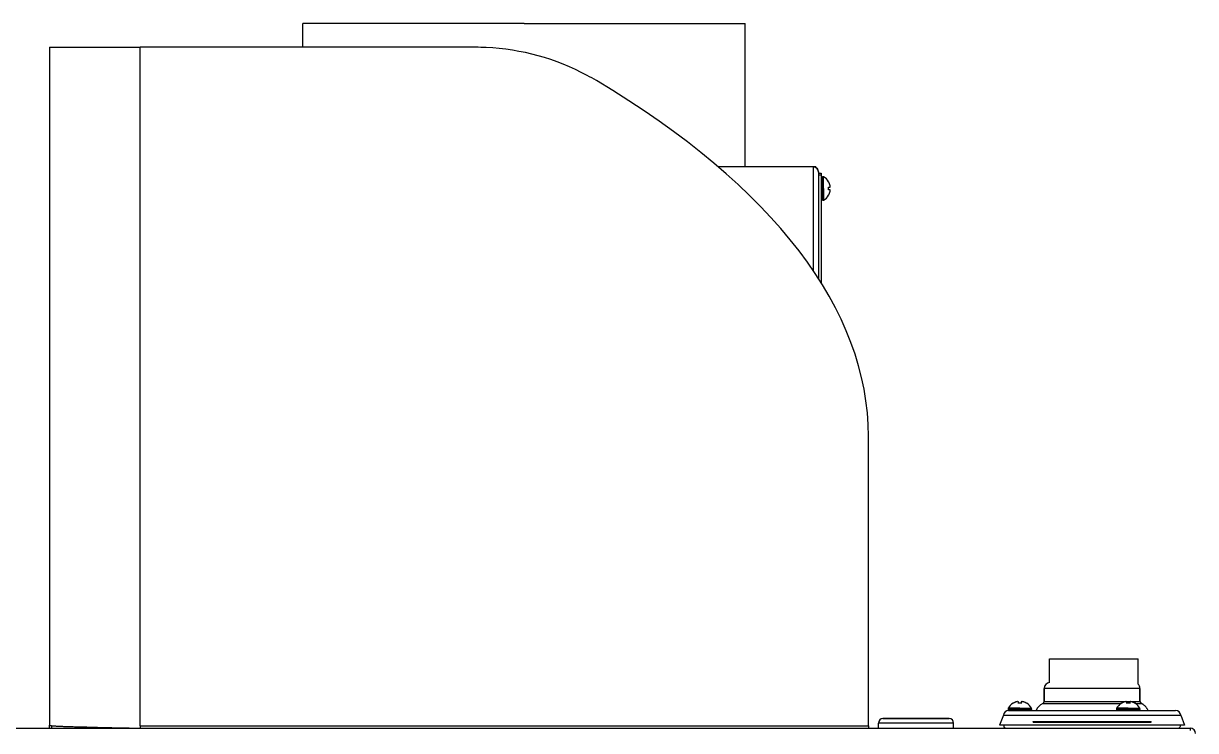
# Model space of a CAD drawing. Extents: x -1584 to 3730, y -1918 to 2655.
# Drawn here: x -1089.8 to -692.2, y 984.3 to 1224.2 of the extents above; entities that cross this region are included whole.
import ezdxf

# ---------------------------------------------------------------- set-up
doc = ezdxf.new("R2010")
doc.units = 0
doc.header["$LTSCALE"] = 65.395
doc.layers.get('0').update_dxf_attribs({"linetype": 'CONTINUOUS'})
doc.layers.add('ASSI', color=7, linetype='CONTINUOUS')
doc.layers.add('GEOM', color=7, linetype='CONTINUOUS')

msp = doc.modelspace()

# ---------------------------------------------------------------- linework, layer by layer
at = {"linetype": 'CONTINUOUS'}
for p, q in [((-816.74, 1170.45), (-816.7, 1170.45)), ((-816.74, 1168.65), (-816.19, 1168.65)), ((-816.19, 1167.65), (-816.74, 1167.65)), ((-816.7, 1165.85), (-816.74, 1165.85)), ((-741.73, 1000.58), (-741.73, 1008.55)), ((-752.33, 993.49), (-752.33, 994.05)), ((-751.33, 994.05), (-751.33, 993.49)), ((-715.58, 993.49), (-715.58, 994.05)), ((-714.58, 994.05), (-714.58, 993.49)), ((-754.13, 993.49), (-754.13, 993.53)), ((-749.53, 993.53), (-749.53, 993.49)), ((-717.38, 993.49), (-717.38, 993.53)), ((-712.78, 993.53), (-712.78, 993.49))]:
    msp.add_line(p, q, dxfattribs=at)
for centre, radius, start, end in [((-820.79, 1167.96), 4.75, 28.9687, 31.5341), ((-820.79, 1167.97), 4.75, 28.0074, 28.9684), ((-820.78, 1167.97), 4.75, 26.6813, 28.0074), ((-820.78, 1167.97), 4.74, 25.5402, 26.6812), ((-820.78, 1167.97), 4.74, 24.5722, 25.5402), ((-820.77, 1167.97), 4.73, 23.3175, 24.5722), ((-820.77, 1167.97), 4.73, 22.5474, 23.3174), ((-820.76, 1167.98), 4.72, 21.0025, 22.5476), ((-820.75, 1167.98), 4.72, 20.5181, 21.0023), ((-820.74, 1167.98), 4.7, 18.4656, 20.5187), ((-820.73, 1167.99), 4.68, 17.3773, 18.465), ((-820.71, 1167.99), 4.67, 16.3949, 17.3772), ((-820.68, 1168), 4.64, 14.3176, 16.3964), ((-818.18, 1168.9), 2.01, 5.1401, 7.2744), ((-818.15, 1168.9), 1.98, 4.2856, 5.1372), ((-818.14, 1168.9), 1.97, 3.0233, 4.286), ((-818.13, 1168.9), 1.96, 1.9964, 3.0228), ((-818.12, 1168.9), 1.95, 0.9261, 1.9964), ((-818.12, 1168.9), 1.95, 359.8006, 0.9258), ((-818.12, 1168.9), 1.95, 358.8459, 359.8005), ((-818.13, 1168.9), 1.96, 357.6234, 358.8455), ((-820.49, 1168.15), 3.79, 0.0089, 7.5987), ((-820.49, 1168.15), 3.79, 352.4013, 359.9911), ((-820.79, 1168.34), 4.75, 328.4659, 331.0313), ((-820.79, 1168.33), 4.75, 331.0316, 331.9926), ((-820.78, 1168.33), 4.75, 331.9926, 333.3187), ((-820.78, 1168.33), 4.74, 333.3188, 334.4598), ((-820.78, 1168.33), 4.74, 334.4598, 335.4278), ((-820.77, 1168.33), 4.73, 335.4278, 336.6825), ((-820.77, 1168.33), 4.73, 336.6826, 337.4526), ((-820.76, 1168.32), 4.72, 337.4524, 338.9975), ((-820.75, 1168.32), 4.72, 338.9977, 339.4819), ((-820.74, 1168.32), 4.7, 339.4813, 341.5344), ((-820.73, 1168.31), 4.68, 341.535, 342.6227), ((-820.71, 1168.31), 4.67, 342.6228, 343.6051), ((-820.68, 1168.3), 4.64, 343.6036, 345.6824), ((-818.18, 1168.9), 2.01, 352.7259, 354.7415), ((-818.18, 1167.4), 2.01, 5.2585, 7.2741), ((-818.18, 1167.4), 2.01, 352.7256, 354.8598), ((-818.14, 1168.9), 1.97, 355.3984, 356.7833), ((-818.16, 1168.9), 1.98, 354.7442, 355.3991), ((-818.16, 1167.4), 1.98, 4.6009, 5.2558), ((-818.14, 1167.4), 1.97, 3.2167, 4.6016), ((-818.14, 1167.4), 1.97, 355.714, 356.9766), ((-818.15, 1167.4), 1.98, 354.8627, 355.7144), ((-818.13, 1168.9), 1.96, 356.7841, 357.6235), ((-818.13, 1167.4), 1.96, 2.3765, 3.2159), ((-818.13, 1167.4), 1.95, 1.1545, 2.3767), ((-818.12, 1167.4), 1.95, 0.1995, 1.1541), ((-818.12, 1167.4), 1.95, 359.0741, 0.1995), ((-818.12, 1167.4), 1.95, 358.0037, 359.0738), ((-818.13, 1167.4), 1.96, 356.9771, 358.0037), ((-751.67, 989.49), 4.7, 108.4656, 110.5187), ((-751.67, 989.51), 4.68, 107.3773, 108.465), ((-751.68, 989.52), 4.67, 106.3949, 107.3772), ((-751.69, 989.55), 4.64, 104.3176, 106.3964), ((-752.58, 992.06), 2.01, 95.1401, 97.2744), ((-752.58, 992.08), 1.98, 94.2856, 95.1372), ((-752.58, 992.09), 1.97, 93.0233, 94.286), ((-752.58, 992.1), 1.96, 91.9964, 93.0228), ((-752.58, 992.11), 1.95, 90.9261, 91.9964), ((-752.58, 992.11), 1.95, 89.8006, 90.9258), ((-752.58, 992.11), 1.95, 88.8459, 89.8005), ((-752.58, 992.11), 1.96, 87.6234, 88.8455), ((-752.58, 992.1), 1.96, 86.7841, 87.6235), ((-752.58, 992.09), 1.97, 85.3984, 86.7833), ((-752.58, 992.08), 1.98, 84.7442, 85.3991), ((-752.59, 992.06), 2.01, 82.7259, 84.7415), ((-751.08, 992.06), 2.01, 95.2585, 97.2741), ((-751.08, 992.08), 1.98, 94.6009, 95.2558), ((-751.08, 992.09), 1.97, 93.2167, 94.6016), ((-751.08, 992.1), 1.96, 92.3765, 93.2159), ((-751.08, 992.11), 1.95, 91.1545, 92.3767), ((-751.08, 992.11), 1.95, 90.1995, 91.1541), ((-751.08, 992.11), 1.95, 89.0741, 90.1995), ((-751.08, 992.11), 1.95, 88.0037, 89.0738), ((-751.08, 992.1), 1.96, 86.9771, 88.0037), ((-751.08, 992.09), 1.97, 85.714, 86.9766), ((-751.08, 992.08), 1.98, 84.8627, 85.7144), ((-751.09, 992.06), 2.01, 82.7256, 84.8598), ((-751.98, 989.55), 4.64, 73.6036, 75.6824), ((-751.99, 989.52), 4.67, 72.6228, 73.6051), ((-751.99, 989.51), 4.68, 71.535, 72.6227), ((-752, 989.49), 4.7, 69.4813, 71.5344), ((-714.92, 989.49), 4.7, 108.4656, 110.5187), ((-714.92, 989.51), 4.68, 107.3773, 108.465), ((-714.93, 989.52), 4.67, 106.3949, 107.3772), ((-714.94, 989.55), 4.64, 104.3176, 106.3964), ((-715.83, 992.06), 2.01, 95.1401, 97.2744), ((-715.83, 992.08), 1.98, 94.2856, 95.1372), ((-715.83, 992.09), 1.97, 93.0233, 94.286), ((-715.83, 992.1), 1.96, 91.9964, 93.0228), ((-715.83, 992.11), 1.95, 90.9261, 91.9964), ((-715.83, 992.11), 1.95, 89.8006, 90.9258), ((-715.83, 992.11), 1.95, 88.8459, 89.8005), ((-715.83, 992.11), 1.96, 87.6234, 88.8455), ((-715.83, 992.1), 1.96, 86.7841, 87.6235), ((-715.83, 992.09), 1.97, 85.3984, 86.7833), ((-715.83, 992.08), 1.98, 84.7442, 85.3991), ((-715.84, 992.06), 2.01, 82.7259, 84.7415), ((-714.33, 992.06), 2.01, 95.2585, 97.2741), ((-714.33, 992.08), 1.98, 94.6009, 95.2558), ((-714.33, 992.09), 1.97, 93.2167, 94.6016), ((-714.33, 992.1), 1.96, 92.3765, 93.2159), ((-714.33, 992.11), 1.95, 91.1545, 92.3767), ((-714.33, 992.11), 1.95, 90.1995, 91.1541), ((-714.33, 992.11), 1.95, 89.0741, 90.1995), ((-714.33, 992.11), 1.95, 88.0037, 89.0738), ((-714.33, 992.1), 1.96, 86.9771, 88.0037), ((-714.33, 992.09), 1.97, 85.714, 86.9766), ((-714.33, 992.08), 1.98, 84.8627, 85.7144), ((-714.34, 992.06), 2.01, 82.7256, 84.8598), ((-715.23, 989.55), 4.64, 73.6036, 75.6824), ((-715.24, 989.52), 4.67, 72.6228, 73.6051), ((-715.24, 989.51), 4.68, 71.535, 72.6227), ((-715.25, 989.49), 4.7, 69.4813, 71.5344), ((-751.65, 989.44), 4.75, 118.9687, 121.5341), ((-751.65, 989.45), 4.75, 118.0074, 118.9684), ((-751.65, 989.45), 4.75, 116.6813, 118.0074), ((-751.65, 989.45), 4.74, 115.5402, 116.6812), ((-751.65, 989.46), 4.74, 114.5722, 115.5402), ((-751.65, 989.46), 4.73, 113.3175, 114.5722), ((-751.66, 989.46), 4.73, 112.5474, 113.3174), ((-751.66, 989.47), 4.72, 111.0025, 112.5476), ((-751.66, 989.48), 4.72, 110.5181, 111.0023), ((-751.83, 989.74), 3.79, 90.0089, 97.5987), ((-751.83, 989.74), 3.79, 82.4013, 89.9911), ((-752, 989.48), 4.72, 68.9977, 69.4819), ((-752.01, 989.47), 4.72, 67.4524, 68.9975), ((-752.01, 989.46), 4.73, 66.6826, 67.4526), ((-752.01, 989.46), 4.73, 65.4278, 66.6825), ((-752.01, 989.46), 4.74, 64.4598, 65.4278), ((-752.01, 989.45), 4.74, 63.3188, 64.4598), ((-752.02, 989.45), 4.75, 61.9926, 63.3187), ((-752.02, 989.45), 4.75, 61.0316, 61.9926), ((-752.02, 989.44), 4.75, 58.4659, 61.0313), ((-714.9, 989.44), 4.75, 118.9687, 121.5341), ((-714.9, 989.45), 4.75, 118.0074, 118.9684), ((-714.9, 989.45), 4.75, 116.6813, 118.0074), ((-714.9, 989.45), 4.74, 115.5402, 116.6812), ((-714.9, 989.46), 4.74, 114.5722, 115.5402), ((-714.9, 989.46), 4.73, 113.3175, 114.5722), ((-714.91, 989.46), 4.73, 112.5474, 113.3174), ((-714.91, 989.47), 4.72, 111.0025, 112.5476), ((-714.91, 989.48), 4.72, 110.5181, 111.0023), ((-715.08, 989.74), 3.79, 90.0089, 97.5987), ((-715.08, 989.74), 3.79, 82.4013, 89.9911), ((-715.25, 989.48), 4.72, 68.9977, 69.4819), ((-715.26, 989.47), 4.72, 67.4524, 68.9975), ((-715.26, 989.46), 4.73, 66.6826, 67.4526), ((-715.26, 989.46), 4.73, 65.4278, 66.6825), ((-715.26, 989.46), 4.74, 64.4598, 65.4278), ((-715.26, 989.45), 4.74, 63.3188, 64.4598), ((-715.27, 989.45), 4.75, 61.9926, 63.3187), ((-715.27, 989.45), 4.75, 61.0316, 61.9926), ((-715.27, 989.44), 4.75, 58.4659, 61.0313)]:
    msp.add_arc(centre, radius, start, end, dxfattribs=at)
at = {"layer": 'ASSI', "linetype": 'CONTINUOUS'}
for p, q in [((-994.38, 1224.15), (-994.98, 1224.15)), ((-994.98, 1216.05), (-994.98, 1224.15)), ((-919.98, 1224.15), (-994.38, 1224.15)), ((-919.98, 1224.15), (-845.58, 1224.15)), ((-845.58, 1224.15), (-844.98, 1224.15)), ((-844.98, 1175.55), (-844.98, 1224.15)), ((-818.58, 1172.15), (-818.78, 1172.15)), ((-818.78, 1168.15), (-818.78, 1172.15)), ((-818.58, 1168.15), (-818.58, 1172.15)), ((-818.38, 1168.15), (-818.38, 1172.1)), ((-818.78, 1168.15), (-818.78, 1164.15)), ((-818.58, 1168.15), (-818.58, 1164.15)), ((-818.38, 1168.15), (-818.38, 1164.2)), ((-818.58, 1164.15), (-818.78, 1164.15)), ((-741.73, 1008.55), (-740.73, 1008.55)), ((-741.73, 1000.58), (-741.73, 1008.55)), ((-740.73, 1008.55), (-712.73, 1008.55)), ((-712.73, 1008.55), (-711.73, 1008.55)), ((-711.73, 1000.04), (-711.73, 1008.55)), ((-711.73, 1000.04), (-711.73, 1008.55)), ((-727.33, 998.55), (-743.58, 998.55)), ((-711.73, 998.55), (-727.33, 998.55)), ((-711.08, 998.55), (-711.73, 998.55)), ((-755.83, 991.65), (-755.83, 991.45)), ((-751.83, 991.65), (-755.83, 991.65)), ((-751.83, 991.45), (-755.83, 991.45)), ((-751.83, 991.85), (-755.78, 991.85)), ((-755.63, 991.05), (-755.52, 991.05)), ((-755.57, 991.05), (-755.43, 991.05)), ((-755.52, 991.05), (-755.43, 991.05)), ((-755.43, 991.05), (-755.41, 991.05)), ((-755.43, 991.05), (-755.41, 991.05)), ((-755.41, 991.05), (-754.03, 991.05)), ((-755.41, 991.05), (-754.03, 991.05)), ((-754.03, 991.05), (-753.93, 991.05)), ((-754.03, 991.05), (-754, 991.05)), ((-754, 991.05), (-753.93, 991.05)), ((-753.93, 991.05), (-753.73, 991.05)), ((-753.93, 991.05), (-751.83, 991.05)), ((-753.73, 991.05), (-751.83, 991.05)), ((-751.83, 991.85), (-747.89, 991.85)), ((-751.83, 991.65), (-747.83, 991.65)), ((-751.83, 991.45), (-747.83, 991.45)), ((-751.83, 991.05), (-749.92, 991.05)), ((-751.83, 991.05), (-749.73, 991.05)), ((-749.92, 991.05), (-749.73, 991.05)), ((-749.73, 991.05), (-749.63, 991.05)), ((-749.73, 991.05), (-749.63, 991.05)), ((-749.63, 991.05), (-748.26, 991.05)), ((-749.63, 991.05), (-748.26, 991.05)), ((-748.26, 991.05), (-748.25, 991.05)), ((-748.26, 991.05), (-748.23, 991.05)), ((-748.25, 991.05), (-748.23, 991.05)), ((-748.23, 991.05), (-747.33, 991.05)), ((-748.23, 991.05), (-747.33, 991.05)), ((-747.83, 991.65), (-747.83, 991.45)), ((-747.33, 991.05), (-727.33, 991.05)), ((-747.33, 991.05), (-727.33, 991.05)), ((-727.33, 991.05), (-718.68, 991.05)), ((-727.33, 991.05), (-718.68, 991.05)), ((-719.08, 991.65), (-719.08, 991.45)), ((-715.08, 991.65), (-719.08, 991.65)), ((-715.08, 991.45), (-719.08, 991.45)), ((-715.08, 991.85), (-719.03, 991.85)), ((-718.68, 991.05), (-718.66, 991.05)), ((-718.68, 991.05), (-718.66, 991.05)), ((-718.66, 991.05), (-717.3, 991.05)), ((-718.66, 991.05), (-717.28, 991.05)), ((-717.3, 991.05), (-717.28, 991.05)), ((-717.28, 991.05), (-717.18, 991.05)), ((-717.28, 991.05), (-717.18, 991.05)), ((-717.18, 991.05), (-715.08, 991.05)), ((-717.18, 991.05), (-715.08, 991.05)), ((-715.08, 991.85), (-711.14, 991.85)), ((-715.08, 991.65), (-711.08, 991.65)), ((-715.08, 991.45), (-711.08, 991.45)), ((-715.08, 991.05), (-712.98, 991.05)), ((-715.08, 991.05), (-712.98, 991.05)), ((-712.98, 991.05), (-712.88, 991.05)), ((-712.98, 991.05), (-712.88, 991.05)), ((-712.88, 991.05), (-711.51, 991.05)), ((-712.88, 991.05), (-711.51, 991.05)), ((-711.51, 991.05), (-711.48, 991.05)), ((-711.51, 991.05), (-711.48, 991.05)), ((-711.48, 991.05), (-707.33, 991.05)), ((-711.48, 991.05), (-699.27, 991.05)), ((-711.08, 991.65), (-711.08, 991.45)), ((-707.33, 991.05), (-699.27, 991.05)), ((-699.27, 991.05), (-699.1, 991.05)), ((-699.27, 991.05), (-699.16, 991.05)), ((-699.16, 991.05), (-699.03, 991.05)), ((-799.78, 985.05), (-799.78, 986.8)), ((-774.28, 985.05), (-774.28, 986.8)), ((-757.42, 989.47), (-758.72, 986.05)), ((-757.42, 989.47), (-755.78, 989.47)), ((-755.78, 989.47), (-755.68, 989.47)), ((-755.68, 989.47), (-747.49, 989.47)), ((-747.49, 989.47), (-745.33, 989.47)), ((-745.33, 989.47), (-727.33, 989.47)), ((-727.33, 989.47), (-709.33, 989.47)), ((-709.33, 989.47), (-707.18, 989.47)), ((-707.18, 989.47), (-698.98, 989.47)), ((-698.98, 989.47), (-698.88, 989.47)), ((-698.88, 989.47), (-697.25, 989.47)), ((-697.25, 989.47), (-695.94, 986.05)), ((-1070.78, 985.52), (-1070.78, 985.45)), ((-1068.28, 985.45), (-1070.78, 985.45))]:
    msp.add_line(p, q, dxfattribs=at)
for centre, radius, start, end in [((-818.78, 1171.75), 0.4, 90, 180), ((-818.58, 1171.75), 0.4, 59.6988, 90), ((-820.8, 1167.95), 4.8, 31.5974, 59.6988), ((-820.8, 1167.95), 4.8, 31.4579, 31.5974), ((-820.8, 1168.35), 4.8, 300.3012, 328.4026), ((-820.8, 1168.35), 4.8, 328.4026, 328.5421), ((-818.78, 1164.55), 0.4, 180, 270), ((-818.58, 1164.55), 0.4, 270, 300.3012), ((-741.53, 998.55), 2.05, 95.6542, 180), ((-713.13, 998.55), 2.05, 0, 46.7513), ((-755.63, 989.25), 1.8, 90, 173.0057), ((-755.43, 991.65), 0.4, 149.6988, 180), ((-755.43, 991.45), 0.4, 180, 247.5), ((-751.63, 989.43), 4.8, 121.5974, 149.6988), ((-755.43, 991.45), 0.4, 247.5, 270), ((-751.63, 989.43), 4.8, 121.4579, 121.5974), ((-752.03, 989.43), 4.8, 58.4026, 58.5421), ((-752.03, 989.43), 4.8, 30.3012, 58.4026), ((-748.23, 991.45), 0.4, 270, 360), ((-748.23, 991.65), 0.4, 0, 30.3012), ((-742.33, 989.55), 4.25, 113.9501, 159.2967), ((-742.33, 989.55), 4.25, 113.9501, 159.2967), ((-718.68, 991.65), 0.4, 149.6988, 180), ((-718.68, 991.45), 0.4, 180, 270), ((-714.88, 989.43), 4.8, 121.5974, 149.6988), ((-714.88, 989.43), 4.8, 121.4579, 121.5974), ((-715.28, 989.43), 4.8, 58.4026, 58.5421), ((-715.28, 989.43), 4.8, 30.3012, 58.4026), ((-711.48, 991.45), 0.4, 270, 360), ((-711.48, 991.65), 0.4, 0, 30.3012), ((-712.33, 989.55), 4.25, 55.8554, 66.0499), ((-712.33, 989.55), 4.25, 52.5856, 55.8554), ((-712.33, 989.55), 4.25, 45.6005, 52.5856), ((-712.33, 989.55), 4.25, 41.8149, 45.6005), ((-712.33, 989.55), 4.25, 35.2156, 41.8149), ((-712.33, 989.55), 4.25, 31.4301, 35.2156), ((-712.33, 989.55), 4.25, 24.4449, 31.4301), ((-712.33, 989.55), 4.25, 21.1751, 24.4449), ((-712.33, 989.55), 4.25, 20.7033, 21.1751), ((-699.03, 989.25), 1.8, 6.9943, 90), ((-1070.38, 985.45), 0.4, 180, 270), ((-1063.18, 985.45), 0.4, 270, 340.7303)]:
    msp.add_arc(centre, radius, start, end, dxfattribs=at)
at = {"layer": 'GEOM', "linetype": 'CONTINUOUS'}
for p, q in [((-1080.98, 1216.05), (-1080.98, 986.05)), ((-1080.98, 1216.05), (-1080.18, 1216.05)), ((-1080.18, 1216.05), (-1050.18, 1216.05)), ((-936.45, 1216.05), (-1050.18, 1216.05)), ((-1050.18, 985.85), (-1050.18, 1216.05)), ((-820.98, 1175.55), (-854.22, 1175.55)), ((-821.98, 1175.5), (-854.16, 1175.5)), ((-820.98, 1175.5), (-821.98, 1175.5)), ((-821.98, 1175.5), (-821.98, 1174.74)), ((-821.98, 1174.74), (-821.98, 1140.4)), ((-820.98, 1175.5), (-820.98, 1175.55)), ((-820.98, 1175.5), (-820.98, 1175.24)), ((-820.98, 1175.24), (-820.98, 1175.21)), ((-820.71, 1175.02), (-820.72, 1175.01)), ((-820.18, 1173.68), (-820.18, 1173.75)), ((-820.18, 1173.68), (-820.18, 1173.35)), ((-820.18, 1173.35), (-819.18, 1173.35)), ((-820.18, 1173.35), (-820.18, 1172.79)), ((-819.18, 1173.35), (-819.18, 1172.79)), ((-820.18, 1172.79), (-819.18, 1172.79)), ((-820.18, 1172.79), (-820.18, 1137.67)), ((-819.18, 1172.79), (-819.18, 1136.08)), ((-803.18, 985.85), (-803.18, 1084.05)), ((-743.58, 998.55), (-743.58, 994.17)), ((-743.58, 994.17), (-743.58, 998.55)), ((-711.08, 998.55), (-711.08, 994.17)), ((-711.08, 994.17), (-711.08, 998.55)), ((-743.58, 994.17), (-711.73, 994.17)), ((-711.73, 994.17), (-711.08, 994.17)), ((-744.06, 993.43), (-717.52, 993.43)), ((-712.64, 993.43), (-710.61, 993.43)), ((-1080.98, 985.05), (-1080.98, 986.05)), ((-787.03, 986.8), (-799.78, 986.8)), ((-787.03, 988.3), (-798.28, 988.3)), ((-798.28, 988.3), (-787.03, 988.3)), ((-775.82, 988.3), (-787.03, 988.3)), ((-787.03, 988.3), (-775.81, 988.3)), ((-774.28, 986.8), (-787.03, 986.8)), ((-775.78, 988.3), (-775.82, 988.3)), ((-775.81, 988.3), (-775.78, 988.3)), ((-757.65, 986.05), (-758.72, 986.05)), ((-727.33, 986.05), (-757.65, 986.05)), ((-747.33, 987.35), (-707.33, 987.35)), ((-747.33, 987.05), (-747.33, 987.35)), ((-747.33, 987.05), (-707.33, 987.05)), ((-697.01, 986.05), (-727.33, 986.05)), ((-707.33, 987.05), (-707.33, 987.35)), ((-695.94, 986.05), (-697.01, 986.05)), ((-1455.23, 985.05), (-694.03, 985.05)), ((-1455.23, 985.05), (-694.03, 985.05)), ((-1080.18, 985.05), (-1080.18, 985.91)), ((-1050.18, 985.85), (-1050.18, 985.05)), ((-1050.18, 985.85), (-803.18, 985.85)), ((-803.18, 985.85), (-803.18, 985.05)), ((-694.03, 985.05), (-694.03, 984.26)), ((-694.03, 984.26), (-694.03, 984.25))]:
    msp.add_line(p, q, dxfattribs=at)
for centre, radius, start, end in [((-936.45, 1136.05), 80, 87.4325, 90), ((-936.45, 1136.05), 80, 61.7413, 87.4325), ((-936.45, 1136.05), 80, 59.1738, 61.7413), ((-821.98, 1173.75), 1.8, 45, 56.2055), ((-821.94, 1173.7), 1.79, 46.7054, 57.7421), ((-821.98, 1173.75), 1.8, 44.4991, 45), ((-821.98, 1173.75), 1.8, 0, 44.4991), ((-744.38, 994.17), 0.8, 293.9501, 360), ((-744.38, 994.17), 0.8, 293.9501, 360), ((-710.28, 994.17), 0.8, 180, 246.0499), ((-710.28, 994.17), 0.8, 180, 246.0499), ((-712.33, 989.55), 4.25, 55.8484, 66.0499), ((-712.33, 989.55), 4.25, 52.5915, 55.8484), ((-712.33, 989.55), 4.25, 45.5907, 52.5915), ((-712.33, 989.55), 4.25, 41.824, 45.5907), ((-712.33, 989.55), 4.25, 35.2066, 41.824), ((-712.33, 989.55), 4.25, 31.4398, 35.2066), ((-712.33, 989.55), 4.25, 24.439, 31.4398), ((-712.33, 989.55), 4.25, 21.1821, 24.439), ((-712.33, 989.55), 4.25, 20.6841, 21.1821), ((-798.28, 986.8), 1.5, 90, 180), ((-775.78, 986.8), 1.5, 0, 90), ((-756.49, 985.85), 0.8, 165.3324, 175.8121), ((-756.49, 985.85), 0.8, 165.3324, 175.8121), ((-698.18, 985.85), 0.8, 4.1879, 14.6676), ((-698.18, 985.85), 0.8, 4.1879, 14.6676), ((-756.49, 985.85), 0.8, 175.8121, 187.9775), ((-756.49, 985.85), 0.8, 175.8121, 187.9775), ((-756.49, 985.85), 0.8, 187.9775, 194.6497), ((-756.49, 985.85), 0.8, 187.9775, 194.6497), ((-756.49, 985.85), 0.8, 194.6497, 213.4873), ((-756.49, 985.85), 0.8, 194.6497, 213.4873), ((-756.49, 985.85), 0.8, 213.4873, 232.3249), ((-756.49, 985.85), 0.8, 213.4873, 232.3249), ((-756.49, 985.85), 0.8, 232.3249, 237.8523), ((-756.49, 985.85), 0.8, 232.3249, 237.8523), ((-756.49, 985.85), 0.8, 237.8523, 251.1625), ((-756.49, 985.85), 0.8, 237.8523, 251.1625), ((-756.49, 985.85), 0.8, 251.1625, 270), ((-756.49, 985.85), 0.8, 251.1625, 270), ((-698.18, 985.85), 0.8, 270, 288.8375), ((-698.18, 985.85), 0.8, 270, 288.8375), ((-698.18, 985.85), 0.8, 288.8375, 302.1477), ((-698.18, 985.85), 0.8, 288.8375, 302.1477), ((-698.18, 985.85), 0.8, 302.1477, 307.6751), ((-698.18, 985.85), 0.8, 302.1477, 307.6751), ((-698.18, 985.85), 0.8, 307.6751, 345.3503), ((-698.18, 985.85), 0.8, 307.6751, 345.3503), ((-698.18, 985.85), 0.8, 345.3503, 352.0225), ((-698.18, 985.85), 0.8, 345.3503, 352.0225), ((-698.18, 985.85), 0.8, 352.0225, 4.1879), ((-698.18, 985.85), 0.8, 352.0225, 4.1879), ((-694.03, 983.25), 1.8, 0, 90)]:
    msp.add_arc(centre, radius, start, end, dxfattribs=at)
msp.add_ellipse((-1375.68, 1084.05), major_axis=(572.5, 0), ratio=0.387273, start_param=0, end_param=0.575658, dxfattribs=at)
for points, knots in [([(-820.98, 1175.21), (-821.13, 1175.31), (-821.45, 1175.45), (-821.81, 1175.5), (-821.98, 1175.5)], [0, 0, 0, 0, 0.497759, 1, 1, 1, 1]), ([(-820.71, 1175), (-820.54, 1174.83), (-820.28, 1174.41), (-820.18, 1173.92), (-820.18, 1173.68)], [0, 0, 0, 0, 0.500751, 1, 1, 1, 1]), ([(-1080.98, 986.05), (-1080.98, 986.04), (-1080.97, 986.03), (-1080.92, 986.01), (-1080.81, 985.98), (-1080.63, 985.95), (-1080.37, 985.92), (-1080.04, 985.89), (-1079.63, 985.86), (-1079.16, 985.83), (-1078.62, 985.8), (-1078, 985.77), (-1077.05, 985.72), (-1075.71, 985.67), (-1073.91, 985.61), (-1071.89, 985.55), (-1069.66, 985.48), (-1067.24, 985.42), (-1064.66, 985.36), (-1060.96, 985.28), (-1056.12, 985.17), (-1052.19, 985.09), (-1050.18, 985.05)], [0, 0, 0, 0, 0.000589, 0.001623, 0.005369, 0.011454, 0.019894, 0.030676, 0.04379, 0.059202, 0.076876, 0.096766, 0.118829, 0.169279, 0.22772, 0.29358, 0.366228, 0.444976, 0.529067, 0.617658, 0.805044, 1, 1, 1, 1])]:
    msp.add_open_spline(points, degree=3, knots=knots, dxfattribs=at)

doc.saveas('drawing.dxf')
